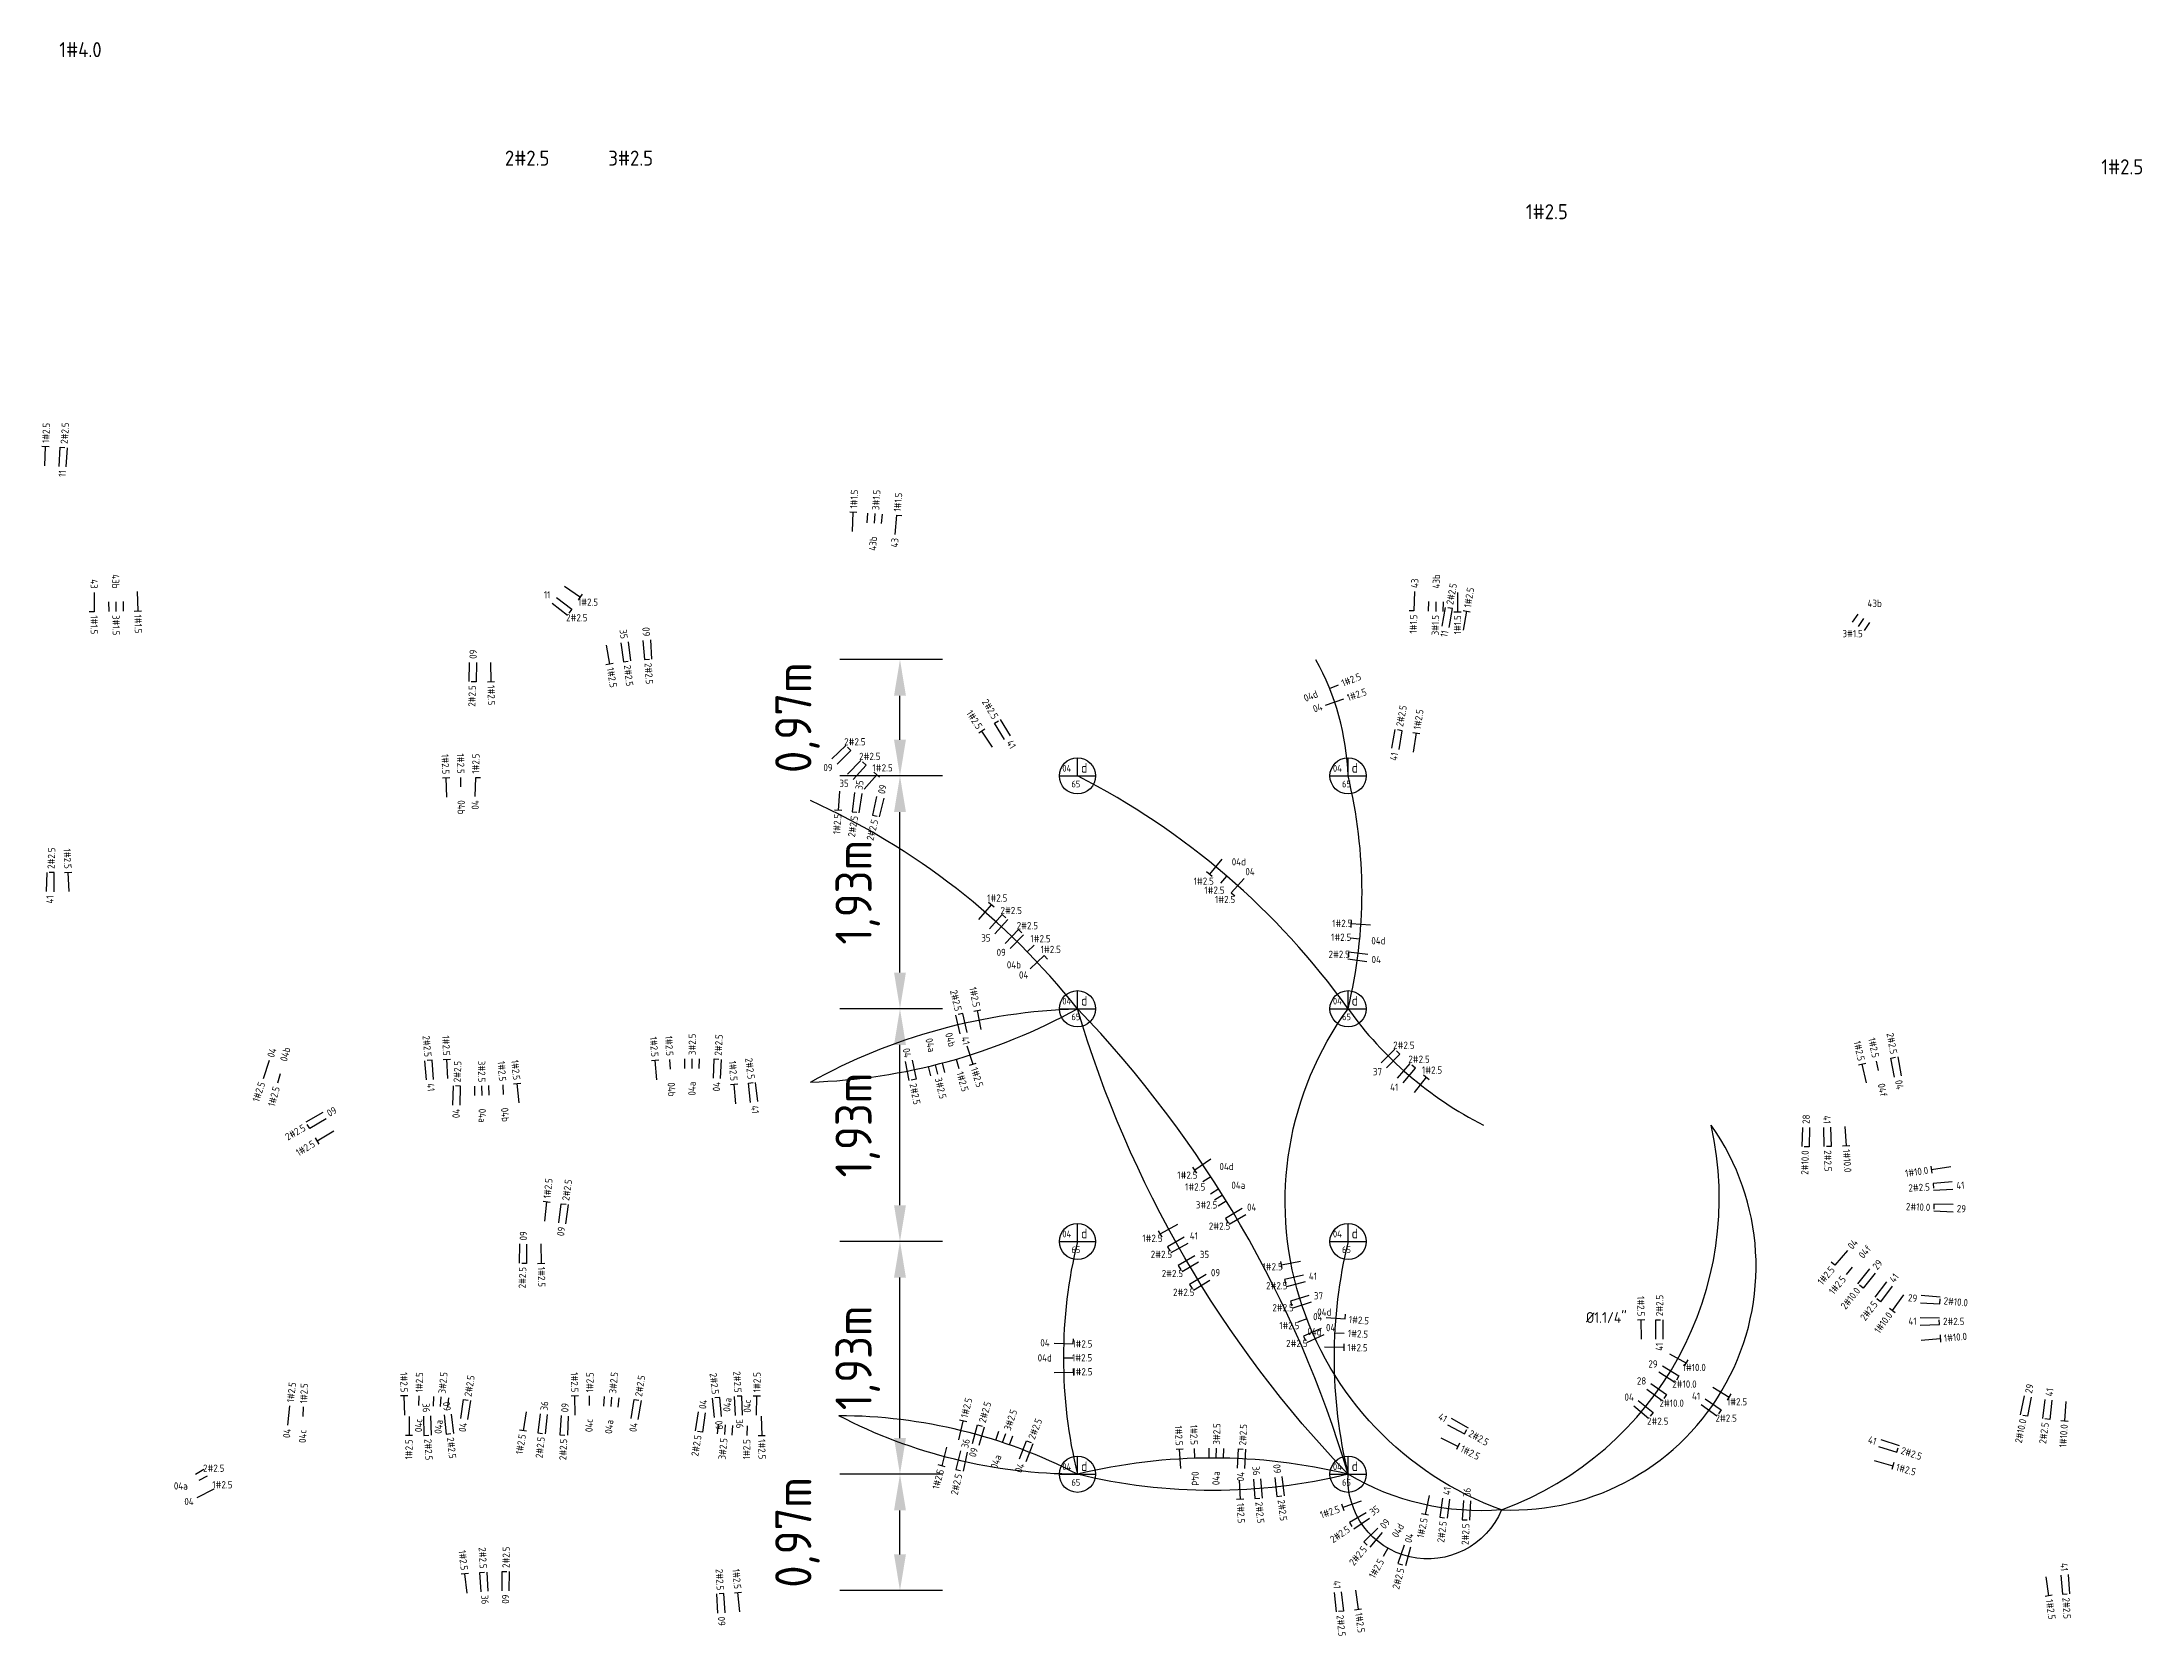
# Model space of a CAD drawing. Header units: metres. Extents: x -45255 to -45148, y 56380 to 56447.
# Drawn here: x -45230.45 to -45213.03, y 56417.55 to 56430.77 of the extents above; entities that cross this region are included whole.
import ezdxf
from ezdxf.enums import TextEntityAlignment as Align

# ---------------------------------------------------------------- set-up
doc = ezdxf.new("R2010")
doc.units = ezdxf.units.M
for name, color, linetype in [('FIAÇÃO_COMERCIAL', 1, 'Continuous'), ('FIAÇÃO_FÁBRICA', 1, 'Continuous'), ('INFR - ELETRODUTO_EMBUTIDO', 4, 'Continuous'), ('LUMINOTÉCNICO', 5, 'Continuous'), ('SUBESTAÇÃO', 7, 'Continuous')]:
    doc.layers.add(name, color=color, linetype=linetype)
doc.styles.get("Standard").update_dxf_attribs({"font": 'ISOCP'})
doc.dimstyles.new('ISO-25', dxfattribs={"dimtxt": 1, "dimasz": 1, "dimexe": 1.25, "dimexo": 0.625, "dimgap": 0.5, "dimtad": 1, "dimlunit": 6, "dimtxsty": 'Standard', "dimcen": 2.5, "dimazin": 3, "dimtfac": 1, "dimtmove": 0, "dimatfit": 0})

msp = doc.modelspace()

# ---------------------------------------------------------------- linework, layer by layer
at = {"layer": 'FIAÇÃO_COMERCIAL'}
for p, q in [((-45230.388, 56427.417), (-45230.448, 56427.419)), ((-45230.424, 56427.258), (-45230.418, 56427.418)), ((-45230.305, 56427.253), (-45230.296, 56427.413)), ((-45230.296, 56427.413), (-45230.257, 56427.41)), ((-45230.246, 56427.249), (-45230.236, 56427.409)), ((-45223.687, 56426.872), (-45223.747, 56426.875)), ((-45223.725, 56426.714), (-45223.717, 56426.874)), ((-45223.601, 56426.787), (-45223.596, 56426.867)), ((-45223.541, 56426.783), (-45223.536, 56426.863)), ((-45223.482, 56426.779), (-45223.476, 56426.858)), ((-45223.369, 56426.69), (-45223.355, 56426.849)), ((-45223.355, 56426.849), (-45223.315, 56426.846)), ((-45230.015, 56426.209), (-45230.015, 56426.049)), ((-45229.658, 56426.215), (-45229.653, 56426.055)), ((-45226.18, 56426.166), (-45226.052, 56426.07)), ((-45226.112, 56426.261), (-45225.98, 56426.17)), ((-45225.997, 56426.146), (-45225.963, 56426.195)), ((-45219.062, 56426.215), (-45219.067, 56426.055)), ((-45218.705, 56426.209), (-45218.705, 56426.049)), ((-45230.015, 56426.049), (-45230.055, 56426.049)), ((-45229.895, 56426.13), (-45229.894, 56426.05)), ((-45229.835, 56426.131), (-45229.834, 56426.051)), ((-45229.775, 56426.132), (-45229.773, 56426.052)), ((-45229.683, 56426.054), (-45229.623, 56426.056)), ((-45226.215, 56426.119), (-45226.089, 56426.021)), ((-45226.052, 56426.07), (-45226.076, 56426.038)), ((-45219.067, 56426.055), (-45219.107, 56426.057)), ((-45218.945, 56426.132), (-45218.947, 56426.052)), ((-45218.885, 56426.131), (-45218.886, 56426.051)), ((-45218.833, 56425.928), (-45218.805, 56426.085)), ((-45218.825, 56426.13), (-45218.826, 56426.05)), ((-45218.746, 56426.075), (-45218.785, 56426.082)), ((-45218.774, 56425.917), (-45218.746, 56426.075)), ((-45218.735, 56426.049), (-45218.675, 56426.049)), ((-45218.658, 56426.059), (-45218.599, 56426.049)), ((-45218.655, 56425.897), (-45218.628, 56426.054)), ((-45215.385, 56426.027), (-45215.432, 56425.962)), ((-45215.336, 56425.992), (-45215.381, 56425.926)), ((-45225.646, 56425.791), (-45225.624, 56425.633)), ((-45225.585, 56425.799), (-45225.566, 56425.64)), ((-45225.463, 56425.811), (-45225.449, 56425.652)), ((-45225.401, 56425.816), (-45225.391, 56425.656)), ((-45215.286, 56425.959), (-45215.33, 56425.892)), ((-45226.903, 56425.628), (-45226.907, 56425.469)), ((-45226.844, 56425.628), (-45226.846, 56425.468)), ((-45226.727, 56425.628), (-45226.723, 56425.469)), ((-45225.71, 56425.62), (-45225.769, 56425.609)), ((-45225.767, 56425.772), (-45225.74, 56425.615)), ((-45225.624, 56425.633), (-45225.584, 56425.638)), ((-45225.449, 56425.652), (-45225.409, 56425.655)), ((-45226.846, 56425.468), (-45226.886, 56425.468)), ((-45226.753, 56425.468), (-45226.693, 56425.469)), ((-45219.8, 56425.274), (-45219.648, 56425.325)), ((-45219.766, 56425.412), (-45219.692, 56425.442)), ((-45222.547, 56425.124), (-45222.513, 56425.145)), ((-45222.463, 56424.988), (-45222.547, 56425.124)), ((-45222.413, 56425.018), (-45222.495, 56425.155)), ((-45223.894, 56424.829), (-45223.779, 56424.94)), ((-45223.738, 56424.898), (-45223.766, 56424.926)), ((-45222.625, 56425.075), (-45222.675, 56425.042)), ((-45222.563, 56424.924), (-45222.65, 56425.058)), ((-45219.25, 56424.916), (-45219.221, 56425.073)), ((-45219.163, 56425.062), (-45219.202, 56425.069)), ((-45219.19, 56424.905), (-45219.163, 56425.062)), ((-45219.076, 56425.048), (-45219.016, 56425.039)), ((-45219.07, 56424.885), (-45219.046, 56425.043)), ((-45223.851, 56424.785), (-45223.738, 56424.898)), ((-45223.764, 56424.7), (-45223.654, 56424.816)), ((-45223.719, 56424.658), (-45223.611, 56424.775)), ((-45223.611, 56424.775), (-45223.64, 56424.803)), ((-45227.065, 56424.672), (-45227.125, 56424.669)), ((-45227.088, 56424.511), (-45227.095, 56424.671)), ((-45226.972, 56424.595), (-45226.973, 56424.675)), ((-45226.853, 56424.515), (-45226.85, 56424.675)), ((-45226.85, 56424.675), (-45226.81, 56424.674)), ((-45223.628, 56424.576), (-45223.523, 56424.697)), ((-45223.546, 56424.717), (-45223.5, 56424.677)), ((-45223.813, 56424.399), (-45223.873, 56424.403)), ((-45223.833, 56424.56), (-45223.843, 56424.401)), ((-45223.708, 56424.548), (-45223.728, 56424.39)), ((-45223.647, 56424.54), (-45223.671, 56424.382)), ((-45223.524, 56424.517), (-45223.558, 56424.361)), ((-45223.464, 56424.503), (-45223.502, 56424.348)), ((-45223.728, 56424.39), (-45223.689, 56424.385)), ((-45223.558, 56424.361), (-45223.519, 56424.352)), ((-45230.41, 56423.727), (-45230.404, 56423.886)), ((-45230.347, 56423.885), (-45230.387, 56423.885)), ((-45230.348, 56423.725), (-45230.347, 56423.885)), ((-45230.261, 56423.886), (-45230.201, 56423.889)), ((-45230.223, 56423.728), (-45230.231, 56423.887)), ((-45220.739, 56423.853), (-45220.786, 56423.891)), ((-45220.66, 56423.995), (-45220.762, 56423.872)), ((-45220.62, 56423.856), (-45220.672, 56423.796)), ((-45220.476, 56423.837), (-45220.583, 56423.717)), ((-45220.583, 56423.717), (-45220.553, 56423.691)), ((-45222.677, 56423.496), (-45222.572, 56423.617)), ((-45222.549, 56423.598), (-45222.595, 56423.637)), ((-45222.588, 56423.418), (-45222.481, 56423.537)), ((-45222.481, 56423.537), (-45222.451, 56423.51)), ((-45222.544, 56423.378), (-45222.436, 56423.496)), ((-45222.458, 56423.297), (-45222.347, 56423.413)), ((-45222.416, 56423.256), (-45222.304, 56423.37)), ((-45222.347, 56423.413), (-45222.318, 56423.385)), ((-45219.588, 56423.429), (-45219.584, 56423.489)), ((-45219.426, 56423.449), (-45219.586, 56423.459)), ((-45222.275, 56423.228), (-45222.218, 56423.284)), ((-45222.25, 56423.087), (-45222.133, 56423.197)), ((-45222.133, 56423.197), (-45222.106, 56423.168)), ((-45219.608, 56423.225), (-45219.613, 56423.185)), ((-45219.449, 56423.205), (-45219.608, 56423.225)), ((-45219.516, 56423.334), (-45219.595, 56423.342)), ((-45219.457, 56423.145), (-45219.616, 56423.167)), ((-45222.83, 56422.547), (-45222.867, 56422.702)), ((-45222.808, 56422.716), (-45222.847, 56422.707)), ((-45222.772, 56422.56), (-45222.808, 56422.716)), ((-45222.718, 56422.736), (-45222.659, 56422.748)), ((-45222.657, 56422.585), (-45222.688, 56422.742)), ((-45228.563, 56422.326), (-45228.614, 56422.174)), ((-45227.258, 56422.165), (-45227.272, 56422.324)), ((-45227.211, 56422.33), (-45227.251, 56422.326)), ((-45227.199, 56422.17), (-45227.211, 56422.33)), ((-45227.119, 56422.336), (-45227.059, 56422.338)), ((-45227.082, 56422.177), (-45227.089, 56422.337)), ((-45225.331, 56422.329), (-45225.391, 56422.324)), ((-45225.347, 56422.167), (-45225.361, 56422.327)), ((-45225.234, 56422.255), (-45225.239, 56422.335)), ((-45225.115, 56422.26), (-45225.116, 56422.34)), ((-45225.055, 56422.261), (-45225.055, 56422.341)), ((-45224.995, 56422.261), (-45224.994, 56422.341)), ((-45224.877, 56422.179), (-45224.872, 56422.339)), ((-45224.872, 56422.339), (-45224.832, 56422.337)), ((-45224.819, 56422.176), (-45224.811, 56422.336)), ((-45223.288, 56422.317), (-45223.257, 56422.16)), ((-45223.23, 56422.329), (-45223.197, 56422.172)), ((-45222.864, 56422.337), (-45222.842, 56422.261)), ((-45222.774, 56422.449), (-45222.725, 56422.296)), ((-45219.337, 56422.308), (-45219.224, 56422.421)), ((-45219.293, 56422.265), (-45219.182, 56422.38)), ((-45219.182, 56422.38), (-45219.211, 56422.408)), ((-45215.212, 56422.244), (-45215.229, 56422.322)), ((-45215.11, 56422.346), (-45215.07, 56422.353)), ((-45215.08, 56422.189), (-45215.11, 56422.346)), ((-45215.021, 56422.199), (-45215.05, 56422.357)), ((-45228.473, 56422.216), (-45228.494, 56422.138)), ((-45226.536, 56422.132), (-45226.476, 56422.138)), ((-45226.49, 56421.976), (-45226.506, 56422.135)), ((-45224.588, 56422.138), (-45224.548, 56422.143)), ((-45224.57, 56421.979), (-45224.588, 56422.138)), ((-45224.51, 56421.986), (-45224.529, 56422.145)), ((-45223.197, 56422.172), (-45223.236, 56422.164)), ((-45223.096, 56422.276), (-45223.078, 56422.199)), ((-45223.038, 56422.291), (-45223.019, 56422.213)), ((-45222.98, 56422.306), (-45222.96, 56422.228)), ((-45222.754, 56422.287), (-45222.697, 56422.305)), ((-45219.203, 56422.181), (-45219.097, 56422.301)), ((-45219.156, 56422.141), (-45219.052, 56422.262)), ((-45219.052, 56422.262), (-45219.083, 56422.288)), ((-45219.061, 56422.062), (-45218.962, 56422.188)), ((-45218.986, 56422.207), (-45218.939, 56422.169)), ((-45215.318, 56422.302), (-45215.377, 56422.289)), ((-45215.312, 56422.14), (-45215.347, 56422.296)), ((-45227.04, 56421.957), (-45227.035, 56422.117)), ((-45226.976, 56422.115), (-45227.016, 56422.116)), ((-45226.979, 56421.955), (-45226.976, 56422.115)), ((-45226.857, 56422.035), (-45226.858, 56422.115)), ((-45226.797, 56422.036), (-45226.8, 56422.116)), ((-45226.737, 56422.038), (-45226.741, 56422.118)), ((-45226.618, 56422.045), (-45226.623, 56422.125)), ((-45224.675, 56422.13), (-45224.735, 56422.125)), ((-45224.692, 56421.968), (-45224.705, 56422.127)), ((-45228.118, 56421.894), (-45228.258, 56421.815)), ((-45228.227, 56421.763), (-45228.247, 56421.797)), ((-45228.089, 56421.843), (-45228.227, 56421.763)), ((-45228.181, 56421.684), (-45228.15, 56421.633)), ((-45228.028, 56421.741), (-45228.165, 56421.658)), ((-45215.844, 56421.772), (-45215.849, 56421.612)), ((-45215.788, 56421.611), (-45215.828, 56421.611)), ((-45215.786, 56421.771), (-45215.788, 56421.611)), ((-45215.668, 56421.771), (-45215.665, 56421.612)), ((-45215.604, 56421.613), (-45215.644, 56421.612)), ((-45215.61, 56421.773), (-45215.604, 56421.613)), ((-45215.511, 56421.618), (-45215.451, 56421.622)), ((-45215.493, 56421.78), (-45215.481, 56421.62)), ((-45220.867, 56421.393), (-45220.9, 56421.443)), ((-45220.751, 56421.507), (-45220.884, 56421.418)), ((-45214.767, 56421.391), (-45214.776, 56421.451)), ((-45214.613, 56421.444), (-45214.772, 56421.421)), ((-45220.751, 56421.362), (-45220.818, 56421.319)), ((-45220.686, 56421.261), (-45220.754, 56421.219)), ((-45214.6, 56421.32), (-45214.759, 56421.307)), ((-45214.759, 56421.307), (-45214.756, 56421.267)), ((-45226.232, 56421.15), (-45226.291, 56421.156)), ((-45226.277, 56420.994), (-45226.261, 56421.153)), ((-45226.16, 56420.981), (-45226.14, 56421.139)), ((-45226.14, 56421.139), (-45226.1, 56421.134)), ((-45226.102, 56420.973), (-45226.079, 56421.131)), ((-45220.655, 56421.211), (-45220.722, 56421.168)), ((-45220.623, 56421.16), (-45220.691, 56421.118)), ((-45220.492, 56421.098), (-45220.629, 56421.016)), ((-45214.595, 56421.258), (-45214.755, 56421.249)), ((-45214.593, 56421.133), (-45214.753, 56421.134)), ((-45214.753, 56421.134), (-45214.753, 56421.094)), ((-45221.155, 56420.862), (-45221.184, 56420.915)), ((-45221.029, 56420.965), (-45221.17, 56420.888)), ((-45220.629, 56421.016), (-45220.609, 56420.982)), ((-45220.461, 56421.046), (-45220.599, 56420.965)), ((-45214.594, 56421.07), (-45214.754, 56421.076)), ((-45226.486, 56420.805), (-45226.489, 56420.645)), ((-45226.427, 56420.804), (-45226.428, 56420.644)), ((-45226.309, 56420.805), (-45226.306, 56420.645)), ((-45220.972, 56420.861), (-45221.111, 56420.782)), ((-45221.111, 56420.782), (-45221.092, 56420.747)), ((-45220.943, 56420.809), (-45221.082, 56420.73)), ((-45215.47, 56420.751), (-45215.574, 56420.629)), ((-45226.428, 56420.644), (-45226.468, 56420.644)), ((-45226.336, 56420.644), (-45226.276, 56420.646)), ((-45220.883, 56420.706), (-45221.021, 56420.625)), ((-45221.021, 56420.625), (-45221.001, 56420.59)), ((-45220.853, 56420.654), (-45220.99, 56420.573)), ((-45220.159, 56420.601), (-45220.171, 56420.659)), ((-45220.008, 56420.66), (-45220.165, 56420.63)), ((-45215.574, 56420.629), (-45215.604, 56420.655)), ((-45215.43, 56420.613), (-45215.481, 56420.551)), ((-45215.287, 56420.6), (-45215.387, 56420.475)), ((-45220.791, 56420.552), (-45220.928, 56420.469)), ((-45220.928, 56420.469), (-45220.907, 56420.435)), ((-45220.76, 56420.502), (-45220.896, 56420.418)), ((-45219.983, 56420.546), (-45220.139, 56420.509)), ((-45220.139, 56420.509), (-45220.13, 56420.47)), ((-45219.969, 56420.49), (-45220.124, 56420.449)), ((-45215.339, 56420.437), (-45215.371, 56420.462)), ((-45215.24, 56420.563), (-45215.339, 56420.437)), ((-45215.146, 56420.49), (-45215.244, 56420.363)), ((-45215.099, 56420.454), (-45215.195, 56420.326)), ((-45219.937, 56420.378), (-45220.09, 56420.33)), ((-45220.09, 56420.33), (-45220.078, 56420.292)), ((-45219.92, 56420.322), (-45220.071, 56420.272)), ((-45219.636, 56420.183), (-45219.633, 56420.222)), ((-45215.195, 56420.326), (-45215.227, 56420.35)), ((-45215.122, 56420.272), (-45215.074, 56420.236)), ((-45215.004, 56420.383), (-45215.098, 56420.254)), ((-45214.864, 56420.318), (-45214.704, 56420.309)), ((-45214.859, 56420.38), (-45214.7, 56420.366)), ((-45214.704, 56420.309), (-45214.702, 56420.349)), ((-45219.955, 56420.184), (-45220.03, 56420.155)), ((-45219.836, 56420.105), (-45219.983, 56420.041)), ((-45219.813, 56420.052), (-45219.958, 56419.985)), ((-45219.795, 56420.195), (-45219.636, 56420.183)), ((-45219.723, 56420.069), (-45219.644, 56420.065)), ((-45217.151, 56420.175), (-45217.211, 56420.174)), ((-45217.178, 56420.015), (-45217.181, 56420.175)), ((-45217.059, 56420.016), (-45217.06, 56420.176)), ((-45217.06, 56420.176), (-45217.02, 56420.176)), ((-45217, 56420.016), (-45216.999, 56420.176)), ((-45214.867, 56420.194), (-45214.707, 56420.193)), ((-45214.866, 56420.131), (-45214.707, 56420.136)), ((-45214.707, 56420.136), (-45214.708, 56420.176)), ((-45214.702, 56420.051), (-45214.697, 56419.991)), ((-45222.052, 56419.983), (-45221.892, 56419.978)), ((-45221.892, 56419.978), (-45221.891, 56420.018)), ((-45219.983, 56420.041), (-45219.967, 56420.004)), ((-45219.808, 56419.951), (-45219.648, 56419.948)), ((-45219.647, 56419.978), (-45219.649, 56419.918)), ((-45216.946, 56419.895), (-45216.806, 56419.817)), ((-45214.859, 56420.007), (-45214.7, 56420.021)), ((-45222.052, 56419.738), (-45221.892, 56419.743)), ((-45221.974, 56419.861), (-45221.894, 56419.861)), ((-45221.893, 56419.773), (-45221.891, 56419.713)), ((-45217.036, 56419.745), (-45216.901, 56419.658)), ((-45217.005, 56419.794), (-45216.868, 56419.711)), ((-45216.868, 56419.711), (-45216.889, 56419.676)), ((-45216.821, 56419.791), (-45216.792, 56419.844)), ((-45227.413, 56419.545), (-45227.473, 56419.544)), ((-45227.439, 56419.384), (-45227.443, 56419.544)), ((-45227.321, 56419.464), (-45227.319, 56419.544)), ((-45227.201, 56419.46), (-45227.196, 56419.54)), ((-45227.141, 56419.456), (-45227.135, 56419.536)), ((-45227.081, 56419.451), (-45227.073, 56419.53)), ((-45225.998, 56419.545), (-45226.058, 56419.543)), ((-45226.024, 56419.384), (-45226.028, 56419.544)), ((-45225.906, 56419.464), (-45225.905, 56419.544)), ((-45225.786, 56419.46), (-45225.781, 56419.54)), ((-45225.726, 56419.456), (-45225.72, 56419.535)), ((-45225.667, 56419.45), (-45225.659, 56419.53)), ((-45224.868, 56419.367), (-45224.886, 56419.526)), ((-45224.825, 56419.532), (-45224.865, 56419.528)), ((-45224.81, 56419.373), (-45224.825, 56419.532)), ((-45224.694, 56419.381), (-45224.702, 56419.541)), ((-45224.641, 56419.543), (-45224.681, 56419.542)), ((-45224.636, 56419.384), (-45224.641, 56419.543)), ((-45224.547, 56419.545), (-45224.487, 56419.545)), ((-45224.519, 56419.385), (-45224.517, 56419.545)), ((-45217.135, 56419.601), (-45217.006, 56419.506)), ((-45217.101, 56419.648), (-45216.97, 56419.556)), ((-45216.97, 56419.556), (-45216.993, 56419.523)), ((-45216.649, 56419.521), (-45216.518, 56419.43)), ((-45216.587, 56419.618), (-45216.45, 56419.535)), ((-45216.465, 56419.509), (-45216.434, 56419.561)), ((-45214.004, 56419.545), (-45214.036, 56419.388)), ((-45213.947, 56419.534), (-45213.976, 56419.376)), ((-45228.409, 56419.303), (-45228.391, 56419.462)), ((-45228.28, 56419.374), (-45228.278, 56419.453)), ((-45227.401, 56419.375), (-45227.403, 56419.215)), ((-45227.284, 56419.376), (-45227.279, 56419.217)), ((-45227.226, 56419.379), (-45227.218, 56419.219)), ((-45227.11, 56419.387), (-45227.095, 56419.228)), ((-45227.052, 56419.393), (-45227.034, 56419.234)), ((-45226.973, 56419.357), (-45226.951, 56419.516)), ((-45226.951, 56419.516), (-45226.911, 56419.51)), ((-45226.915, 56419.348), (-45226.89, 56419.506)), ((-45226.431, 56419.414), (-45226.457, 56419.256)), ((-45226.315, 56419.397), (-45226.335, 56419.238)), ((-45226.257, 56419.39), (-45226.274, 56419.231)), ((-45226.141, 56419.381), (-45226.151, 56419.221)), ((-45226.082, 56419.378), (-45226.089, 56419.218)), ((-45225.559, 56419.357), (-45225.536, 56419.515)), ((-45225.536, 56419.515), (-45225.497, 56419.51)), ((-45225.501, 56419.348), (-45225.475, 56419.506)), ((-45225.005, 56419.412), (-45225.03, 56419.254)), ((-45224.947, 56419.403), (-45224.969, 56419.244)), ((-45224.481, 56419.376), (-45224.477, 56419.216)), ((-45218.757, 56419.36), (-45218.617, 56419.281)), ((-45217.243, 56419.463), (-45217.121, 56419.36)), ((-45217.206, 56419.508), (-45217.081, 56419.408)), ((-45217.081, 56419.408), (-45217.107, 56419.377)), ((-45216.683, 56419.474), (-45216.554, 56419.379)), ((-45216.518, 56419.43), (-45216.54, 56419.397)), ((-45213.976, 56419.376), (-45214.015, 56419.383)), ((-45213.832, 56419.516), (-45213.853, 56419.357)), ((-45213.792, 56419.35), (-45213.832, 56419.354)), ((-45213.774, 56419.509), (-45213.792, 56419.35)), ((-45213.658, 56419.498), (-45213.669, 56419.338)), ((-45227.373, 56419.215), (-45227.433, 56419.215)), ((-45227.279, 56419.217), (-45227.239, 56419.218)), ((-45227.095, 56419.228), (-45227.055, 56419.232)), ((-45226.427, 56419.251), (-45226.486, 56419.261)), ((-45226.335, 56419.238), (-45226.295, 56419.233)), ((-45226.151, 56419.221), (-45226.111, 56419.219)), ((-45224.969, 56419.244), (-45225.009, 56419.25)), ((-45224.839, 56419.309), (-45224.847, 56419.23)), ((-45224.779, 56419.304), (-45224.785, 56419.224)), ((-45224.719, 56419.3), (-45224.724, 56419.22)), ((-45224.599, 56419.296), (-45224.601, 56419.216)), ((-45224.507, 56419.215), (-45224.447, 56419.216)), ((-45222.843, 56419.18), (-45222.806, 56419.336)), ((-45222.776, 56419.329), (-45222.835, 56419.343)), ((-45222.729, 56419.151), (-45222.687, 56419.305)), ((-45222.687, 56419.305), (-45222.649, 56419.295)), ((-45222.673, 56419.135), (-45222.628, 56419.289)), ((-45222.536, 56419.177), (-45222.511, 56419.253)), ((-45222.479, 56419.158), (-45222.453, 56419.234)), ((-45222.422, 56419.139), (-45222.395, 56419.214)), ((-45222.338, 56419.023), (-45222.281, 56419.172)), ((-45222.281, 56419.172), (-45222.243, 56419.158)), ((-45218.843, 56419.198), (-45218.7, 56419.126)), ((-45218.787, 56419.306), (-45218.646, 56419.23)), ((-45218.646, 56419.23), (-45218.627, 56419.265)), ((-45215.194, 56419.183), (-45215.042, 56419.133)), ((-45213.699, 56419.341), (-45213.639, 56419.336)), ((-45222.943, 56419.119), (-45222.984, 56418.964)), ((-45222.829, 56419.09), (-45222.866, 56418.934)), ((-45222.772, 56419.077), (-45222.806, 56418.92)), ((-45222.283, 56419.001), (-45222.224, 56419.15)), ((-45220.98, 56419.104), (-45221.04, 56419.101)), ((-45221.001, 56418.942), (-45221.01, 56419.102)), ((-45220.885, 56419.028), (-45220.888, 56419.108)), ((-45220.765, 56419.03), (-45220.766, 56419.11)), ((-45220.706, 56419.03), (-45220.705, 56419.11)), ((-45220.646, 56419.029), (-45220.644, 56419.109)), ((-45220.529, 56418.945), (-45220.522, 56419.105)), ((-45220.522, 56419.105), (-45220.482, 56419.104)), ((-45220.47, 56418.942), (-45220.461, 56419.102)), ((-45218.687, 56419.152), (-45218.714, 56419.099)), ((-45215.248, 56419.008), (-45215.094, 56418.964)), ((-45215.213, 56419.125), (-45215.06, 56419.077)), ((-45215.06, 56419.077), (-45215.048, 56419.115)), ((-45229.174, 56418.897), (-45229.104, 56418.936)), ((-45229.145, 56418.845), (-45229.075, 56418.883)), ((-45222.955, 56418.956), (-45223.013, 56418.972)), ((-45222.866, 56418.934), (-45222.827, 56418.925)), ((-45220.515, 56418.846), (-45220.507, 56418.686)), ((-45220.397, 56418.853), (-45220.385, 56418.693)), ((-45220.338, 56418.858), (-45220.324, 56418.698)), ((-45220.221, 56418.869), (-45220.203, 56418.71)), ((-45220.162, 56418.876), (-45220.142, 56418.717)), ((-45215.086, 56418.993), (-45215.102, 56418.935)), ((-45229.161, 56418.702), (-45229.018, 56418.774)), ((-45220.477, 56418.687), (-45220.537, 56418.685)), ((-45220.385, 56418.693), (-45220.345, 56418.696)), ((-45220.203, 56418.71), (-45220.163, 56418.715)), ((-45219.504, 56418.671), (-45219.655, 56418.619)), ((-45218.941, 56418.718), (-45218.974, 56418.561)), ((-45218.828, 56418.697), (-45218.852, 56418.539)), ((-45218.77, 56418.689), (-45218.79, 56418.53)), ((-45218.655, 56418.678), (-45218.666, 56418.518)), ((-45218.598, 56418.675), (-45218.604, 56418.515)), ((-45219.646, 56418.591), (-45219.665, 56418.648)), ((-45219.462, 56418.574), (-45219.601, 56418.496)), ((-45219.601, 56418.496), (-45219.582, 56418.461)), ((-45219.434, 56418.529), (-45219.566, 56418.439)), ((-45218.945, 56418.555), (-45219.003, 56418.567)), ((-45218.852, 56418.539), (-45218.812, 56418.533)), ((-45218.666, 56418.518), (-45218.626, 56418.516)), ((-45219.367, 56418.448), (-45219.481, 56418.335)), ((-45219.481, 56418.335), (-45219.453, 56418.307)), ((-45219.329, 56418.412), (-45219.432, 56418.289)), ((-45219.147, 56418.307), (-45219.2, 56418.156)), ((-45219.282, 56418.282), (-45219.322, 56418.212)), ((-45219.2, 56418.156), (-45219.162, 56418.143)), ((-45219.096, 56418.291), (-45219.136, 56418.136)), ((-45226.909, 56418.072), (-45226.969, 56418.065)), ((-45226.921, 56417.91), (-45226.939, 56418.069)), ((-45226.816, 56418.08), (-45226.776, 56418.083)), ((-45226.805, 56417.921), (-45226.816, 56418.08)), ((-45226.746, 56417.925), (-45226.755, 56418.084)), ((-45226.63, 56417.928), (-45226.631, 56418.088)), ((-45226.631, 56418.088), (-45226.591, 56418.088)), ((-45226.572, 56417.928), (-45226.569, 56418.088)), ((-45213.824, 56418.045), (-45213.801, 56417.887)), ((-45213.7, 56418.059), (-45213.686, 56417.9)), ((-45213.638, 56418.064), (-45213.629, 56417.904)), ((-45224.842, 56417.742), (-45224.85, 56417.902)), ((-45224.791, 56417.905), (-45224.831, 56417.903)), ((-45224.781, 56417.745), (-45224.791, 56417.905)), ((-45224.704, 56417.911), (-45224.644, 56417.917)), ((-45224.659, 56417.755), (-45224.674, 56417.914)), ((-45219.728, 56417.913), (-45219.712, 56417.754)), ((-45219.669, 56417.919), (-45219.651, 56417.76)), ((-45219.559, 56417.771), (-45219.5, 56417.78)), ((-45219.552, 56417.934), (-45219.53, 56417.776)), ((-45213.771, 56417.891), (-45213.83, 56417.882)), ((-45213.686, 56417.9), (-45213.647, 56417.903)), ((-45219.651, 56417.76), (-45219.691, 56417.756))]:
    msp.add_line(p, q, dxfattribs=at)
at = {"layer": 'INFR - ELETRODUTO_EMBUTIDO'}
for points in [[(-45219.613, 56424.687, 0.12), (-45219.88, 56425.65)], [(-45219.613, 56422.756, 0.12), (-45221.858, 56424.687)], [(-45219.613, 56422.756, 0.12), (-45219.613, 56424.687)], [(-45221.858, 56422.756, 0.12), (-45224.073, 56424.482)], [(-45224.073, 56422.148, 0.12), (-45221.858, 56422.756)], [(-45224.073, 56422.148, -0.12), (-45221.858, 56422.756)], [(-45219.613, 56418.895, 0.12), (-45221.858, 56422.756)], [(-45219.613, 56418.895, -0.12), (-45221.858, 56422.756)], [(-45218.34, 56418.6, -0.5), (-45219.613, 56422.756)], [(-45219.613, 56422.756, 0.12), (-45218.49, 56421.79)], [(-45218.34, 56418.6, 0.376159), (-45216.6, 56421.79)], [(-45218.34, 56418.6, 0.623841), (-45216.6, 56421.79)], [(-45221.858, 56420.826, 0.12), (-45221.858, 56418.895)], [(-45219.613, 56420.826, 0.12), (-45219.613, 56418.895)], [(-45221.858, 56418.895, 0.12), (-45223.837, 56419.38)], [(-45221.858, 56418.895, -0.12), (-45223.837, 56419.38)], [(-45219.613, 56418.895, 0.12), (-45221.858, 56418.895)], [(-45219.613, 56418.895, -0.12), (-45221.858, 56418.895)], [(-45218.34, 56418.6, -0.844352), (-45219.613, 56418.895)], [(-45218.34, 56418.6, -0.155648), (-45219.613, 56418.895)]]:
    msp.add_lwpolyline(points, format="xyb", dxfattribs=at)
at = {"layer": 'LUMINOTÉCNICO'}
for p, q in [((-45221.858, 56424.687), (-45221.858, 56424.837)), ((-45219.613, 56424.687), (-45219.613, 56424.837)), ((-45222.008, 56424.687), (-45221.708, 56424.687)), ((-45219.763, 56424.687), (-45219.463, 56424.687)), ((-45221.858, 56422.756), (-45221.858, 56422.906)), ((-45219.613, 56422.756), (-45219.613, 56422.906)), ((-45222.008, 56422.756), (-45221.708, 56422.756)), ((-45219.763, 56422.756), (-45219.463, 56422.756)), ((-45221.858, 56420.825), (-45221.858, 56420.975)), ((-45219.613, 56420.825), (-45219.613, 56420.975)), ((-45222.008, 56420.825), (-45221.708, 56420.825)), ((-45219.763, 56420.825), (-45219.463, 56420.825)), ((-45221.858, 56418.895), (-45221.858, 56419.045)), ((-45219.613, 56418.895), (-45219.613, 56419.045)), ((-45222.008, 56418.895), (-45221.708, 56418.895)), ((-45219.763, 56418.895), (-45219.463, 56418.895))]:
    msp.add_line(p, q, dxfattribs=at)
for centre in [(-45221.858, 56424.687), (-45219.613, 56424.687), (-45221.858, 56422.756), (-45219.613, 56422.756), (-45221.858, 56420.825), (-45219.613, 56420.825), (-45221.858, 56418.895), (-45219.613, 56418.895)]:
    msp.add_circle(centre, 0.15, dxfattribs=at)

# ---------------------------------------------------------------- texts
at = {"layer": 'FIAÇÃO_COMERCIAL'}
for s, rotation, p in [('1#2.5', 87.7991, (-45230.417, 56427.448)), ('2#2.5', 86.3585, (-45230.264, 56427.441)), ('1#1.5', 86.9428, (-45223.715, 56426.904)), ('3#1.5', 85.7964, (-45223.533, 56426.892)), ('1#1.5', 85.2232, (-45223.353, 56426.879)), ('43', 88.1848, (-45219.061, 56426.245)), ('43b', 88.758, (-45218.882, 56426.241)), ('2#2.5', 79.617, (-45218.77, 56426.109)), ('1#2.5', 80.4313, (-45218.623, 56426.084)), ('1#1.5', -89.9045, (-45230.015, 56426.019)), ('3#1.5', -89.3312, (-45229.834, 56426.021)), ('1#1.5', -88.1848, (-45229.652, 56426.025)), ('09', 88.6474, (-45226.872, 56425.658)), ('2#2.5', -86.2277, (-45225.419, 56425.624)), ('1#2.5', -80.0868, (-45225.734, 56425.585)), ('2#2.5', -83.245, (-45225.592, 56425.607)), ('1#2.5', 21.9256, (-45219.664, 56425.453)), ('1#2.5', -88.6474, (-45226.722, 56425.439)), ('1#2.5', 18.6411, (-45219.62, 56425.334)), ('2#2.5', 79.4843, (-45219.186, 56425.097)), ('1#2.5', 81.2469, (-45219.041, 56425.073)), ('41', -59.0332, (-45222.423, 56424.977)), ('1#2.5', 89.2077, (-45226.85, 56424.705)), ('35', 81.1053, (-45223.672, 56424.574)), ('09', 76.2583, (-45223.486, 56424.539)), ('04b', -89.0636, (-45226.97, 56424.485)), ('2#2.5', 88.0438, (-45230.373, 56423.916)), ('3#2.5', 89.6399, (-45225.054, 56422.371)), ('2#2.5', 87.0468, (-45224.839, 56422.367)), ('41', -76.5394, (-45222.794, 56422.524)), ('04', 71.5206, (-45228.553, 56422.355)), ('04b', 74.942, (-45228.445, 56422.322)), ('2#2.5', 88.0552, (-45227.004, 56422.146)), ('41', -84.7419, (-45227.225, 56422.138)), ('04b', -86.9027, (-45225.228, 56422.145)), ('2#2.5', -78.7907, (-45223.222, 56422.136)), ('3#2.5', -76.6579, (-45223.013, 56422.184)), ('1#2.5', -73.8142, (-45222.834, 56422.232)), ('1#2.5', -72.3923, (-45222.716, 56422.267)), ('04f', -78.1667, (-45215.19, 56422.136)), ('04', -79.7015, (-45215.046, 56422.164)), ('09', 29.5445, (-45228.077, 56421.883)), ('04a', -89.3517, (-45226.796, 56421.927)), ('04b', -85.8943, (-45226.61, 56421.935)), ('41', -82.8691, (-45224.536, 56421.953)), ('28', 88.4524, (-45215.814, 56421.801)), ('2#2.5', -88.7323, (-45215.634, 56421.582)), ('1#10.0', -85.917, (-45215.479, 56421.59)), ('1#2.5', 84.438, (-45226.258, 56421.183)), ('2#2.5', 81.8033, (-45226.104, 56421.165)), ('41', 2.9937, (-45214.567, 56421.289)), ('29', -2.1384, (-45214.563, 56421.099)), ('09', 88.693, (-45226.455, 56420.834)), ('04', 49.6987, (-45215.451, 56420.774)), ('04f', 50.5281, (-45215.36, 56420.698)), ('1#2.5', -88.693, (-45226.305, 56420.615)), ('29', 51.3575, (-45215.245, 56420.604)), ('41', 52.6017, (-45215.104, 56420.496)), ('2#2.5', 89.6753, (-45217.029, 56420.206)), ('2#10.0', -4.9895, (-45214.672, 56420.334)), ('1#2.5', -2.8923, (-45219.614, 56420.064)), ('1#2.5', -4.5854, (-45219.606, 56420.18)), ('2#2.5', -0.1426, (-45214.677, 56420.163)), ('1#10.0', 4.9895, (-45214.67, 56420.023)), ('1#2.5', -1.1992, (-45219.618, 56419.947)), ('1#2.5', 88.9399, (-45227.319, 56419.574)), ('3#2.5', 84.3138, (-45227.13, 56419.565)), ('2#2.5', 80.8442, (-45226.915, 56419.54)), ('1#2.5', 88.9399, (-45225.904, 56419.574)), ('3#2.5', 84.3138, (-45225.715, 56419.565)), ('2#2.5', 80.8442, (-45225.5, 56419.54)), ('1#2.5', 89.5181, (-45224.517, 56419.575)), ('1#2.5', 83.66, (-45228.388, 56419.492)), ('1#2.5', 88.2219, (-45228.277, 56419.483)), ('04a', 84.3138, (-45224.768, 56419.414)), ('1#2.5', 76.3715, (-45222.798, 56419.365)), ('29', 78.4787, (-45213.969, 56419.568)), ('41', 82.2685, (-45213.798, 56419.542)), ('36', 84.121, (-45226.284, 56419.424)), ('09', 87.5906, (-45226.111, 56419.409)), ('04', 80.8442, (-45224.97, 56419.437)), ('36', -87.0123, (-45224.662, 56419.352)), ('04c', 88.9399, (-45224.597, 56419.406)), ('2#2.5', 73.9681, (-45222.649, 56419.325)), ('3#2.5', 70.7637, (-45222.442, 56419.262)), ('2#2.5', 68.3604, (-45222.241, 56419.189)), ('2#2.5', -87.0123, (-45227.246, 56419.188)), ('2#2.5', -83.5427, (-45227.06, 56419.201)), ('09', -83.5427, (-45224.835, 56419.34)), ('1#2.5', -88.7471, (-45224.477, 56419.186)), ('36', 77.4396, (-45222.794, 56419.113)), ('3#2.5', 88.9706, (-45220.704, 56419.14)), ('2#2.5', 86.7906, (-45220.489, 56419.134)), ('2#2.5', -29.2685, (-45218.606, 56419.24)), ('1#2.5', -26.7396, (-45218.674, 56419.112)), ('2#2.5', -18.2582, (-45215.023, 56419.095)), ('04d', -88.2439, (-45220.882, 56418.918)), ('1#2.5', -15.6787, (-45215.065, 56418.956)), ('1#2.5', -87.275, (-45220.506, 56418.656)), ('2#2.5', -85.095, (-45220.352, 56418.666)), ('2#2.5', -82.915, (-45220.168, 56418.684)), ('41', 82.972, (-45218.796, 56418.723)), ('36', 87.7976, (-45218.627, 56418.706)), ('35', 34.375, (-45219.425, 56418.572)), ('09', 50.0111, (-45219.331, 56418.455)), ('04d', 60.4352, (-45219.228, 56418.377)), ('04', 75.2026, (-45219.117, 56418.329)), ('2#2.5', 89.1642, (-45226.599, 56418.118)), ('36', -87.0748, (-45226.775, 56417.893)), ('1#2.5', -81.5891, (-45213.796, 56417.857)), ('2#2.5', -86.7212, (-45213.657, 56417.872)), ('09', -87.4522, (-45224.811, 56417.714)), ('2#2.5', -84.3854, (-45219.679, 56417.727)), ('1#2.5', -81.8589, (-45219.525, 56417.746))]:
    msp.add_text(s, height=0.06, rotation=rotation, dxfattribs=at).set_placement(p, align=Align.MIDDLE_LEFT)
for s, rotation, p in [('11', 86.3585, (-45230.278, 56427.221)), ('43b', 85.7964, (-45223.55, 56426.673)), ('43', 85.2232, (-45223.371, 56426.66)), ('43', -89.9045, (-45230.015, 56426.239)), ('43b', -89.3312, (-45229.836, 56426.241)), ('1#1.5', 88.1848, (-45219.068, 56426.025)), ('3#1.5', 88.758, (-45218.887, 56426.021)), ('1#1.5', 89.9045, (-45218.705, 56426.019)), ('35', -83.245, (-45225.618, 56425.825)), ('09', -86.2277, (-45225.433, 56425.844)), ('11', 79.617, (-45218.809, 56425.893)), ('2#2.5', 88.6474, (-45226.878, 56425.438)), ('2#2.5', -59.0332, (-45222.536, 56425.165)), ('04d', 21.9256, (-45219.868, 56425.371)), ('04', 18.6411, (-45219.828, 56425.264)), ('1#2.5', -56.9181, (-45222.667, 56425.083)), ('1#2.5', -87.3349, (-45227.097, 56424.701)), ('1#2.5', -89.0636, (-45226.973, 56424.705)), ('41', 79.4843, (-45219.226, 56424.881)), ('04', 89.2077, (-45226.853, 56424.485)), ('1#2.5', 86.2373, (-45223.845, 56424.371)), ('2#2.5', 81.1053, (-45223.706, 56424.356)), ('2#2.5', 76.2583, (-45223.538, 56424.325)), ('1#2.5', -87.264, (-45230.232, 56423.917)), ('41', 88.0438, (-45230.381, 56423.696)), ('2#2.5', -76.5394, (-45222.845, 56422.738)), ('1#2.5', -78.6722, (-45222.694, 56422.771)), ('2#2.5', -84.7419, (-45227.245, 56422.357)), ('1#2.5', -87.3349, (-45227.091, 56422.367)), ('1#2.5', -85.174, (-45225.363, 56422.357)), ('1#2.5', -86.9027, (-45225.24, 56422.365)), ('04a', -76.6579, (-45223.064, 56422.398)), ('04b', -73.8142, (-45222.895, 56422.443)), ('1#2.5', -77.1435, (-45215.354, 56422.325)), ('1#2.5', -78.1667, (-45215.235, 56422.351)), ('2#2.5', -79.7015, (-45215.085, 56422.381)), ('3#2.5', -89.3517, (-45226.799, 56422.146)), ('1#2.5', -85.8943, (-45226.626, 56422.155)), ('1#2.5', -84.1656, (-45226.509, 56422.165)), ('1#2.5', -85.4622, (-45224.707, 56422.157)), ('2#2.5', -82.8691, (-45224.563, 56422.172)), ('04', -78.7907, (-45223.264, 56422.352)), ('1#2.5', 71.5206, (-45228.623, 56422.146)), ('04a', 89.6399, (-45225.055, 56422.151)), ('04', 87.0468, (-45224.85, 56422.148)), ('1#2.5', 74.942, (-45228.502, 56422.109)), ('2#2.5', 29.5445, (-45228.269, 56421.775)), ('04', 88.0552, (-45227.011, 56421.926)), ('41', -88.7323, (-45215.639, 56421.802)), ('1#2.5', 31.3492, (-45228.191, 56421.643)), ('2#10.0', 88.4524, (-45215.82, 56421.581)), ('1#10.0', 8.1258, (-45214.801, 56421.417)), ('2#2.5', 2.9937, (-45214.787, 56421.278)), ('2#10.0', -2.1384, (-45214.783, 56421.108)), ('09', 81.8033, (-45226.136, 56420.947)), ('2#2.5', 88.693, (-45226.46, 56420.614)), ('1#2.5', 49.6987, (-45215.593, 56420.606)), ('1#2.5', 50.5281, (-45215.5, 56420.528)), ('2#10.0', 51.3575, (-45215.382, 56420.433)), ('04', -4.5854, (-45219.825, 56420.198)), ('1#2.5', -88.9251, (-45217.182, 56420.205)), ('2#2.5', 52.6017, (-45215.238, 56420.321)), ('1#10.0', 53.8458, (-45215.116, 56420.23)), ('29', -4.9895, (-45214.891, 56420.353)), ('04d', -2.8923, (-45219.833, 56420.075)), ('41', -0.1426, (-45214.897, 56420.164)), ('41', 89.6753, (-45217.03, 56419.986)), ('1#2.5', -88.7471, (-45227.443, 56419.574)), ('1#2.5', -88.7471, (-45226.028, 56419.574)), ('2#2.5', -83.5427, (-45224.86, 56419.559)), ('2#2.5', -87.0123, (-45224.674, 56419.572)), ('04c', 88.9399, (-45227.323, 56419.354)), ('36', -87.0123, (-45227.258, 56419.408)), ('09', -83.5427, (-45227.085, 56419.42)), ('04c', 88.9399, (-45225.908, 56419.354)), ('41', -29.2685, (-45218.798, 56419.348)), ('2#10.0', 78.4787, (-45214.013, 56419.353)), ('04', 83.66, (-45228.412, 56419.273)), ('04c', 88.2219, (-45228.284, 56419.264)), ('1#2.5', 89.5181, (-45227.403, 56419.185)), ('04a', 84.3138, (-45227.152, 56419.346)), ('04', 80.8442, (-45226.95, 56419.323)), ('1#2.5', 80.6514, (-45226.462, 56419.226)), ('2#2.5', 84.121, (-45226.306, 56419.205)), ('2#2.5', 87.5906, (-45226.12, 56419.189)), ('04a', 84.3138, (-45225.737, 56419.346)), ('04', 80.8442, (-45225.535, 56419.323)), ('2#2.5', 80.8442, (-45225.005, 56419.22)), ('3#2.5', 84.3138, (-45224.79, 56419.195)), ('1#2.5', 88.9399, (-45224.601, 56419.186)), ('1#2.5', -86.7906, (-45221.012, 56419.132)), ('1#2.5', -88.2439, (-45220.889, 56419.138)), ('41', -18.2582, (-45215.232, 56419.164)), ('2#2.5', 82.2685, (-45213.828, 56419.324)), ('1#10.0', 86.0584, (-45213.671, 56419.309)), ('09', 73.9681, (-45222.71, 56419.114)), ('04a', 70.7637, (-45222.515, 56419.054)), ('1#2.5', 75.0363, (-45222.992, 56418.935)), ('2#2.5', 77.4396, (-45222.842, 56418.898)), ('04', 68.3604, (-45222.322, 56418.984)), ('04a', 88.9706, (-45220.707, 56418.92)), ('04', 86.7906, (-45220.502, 56418.914)), ('36', -85.095, (-45220.371, 56418.885)), ('09', -82.915, (-45220.196, 56418.902)), ('1#2.5', 18.7389, (-45219.684, 56418.609)), ('1#2.5', 78.1464, (-45218.98, 56418.532)), ('2#2.5', 82.972, (-45218.823, 56418.505)), ('2#2.5', 87.7976, (-45218.635, 56418.486)), ('2#2.5', 34.375, (-45219.607, 56418.447)), ('2#2.5', 50.0111, (-45219.473, 56418.287)), ('1#2.5', -83.3139, (-45226.943, 56418.099)), ('2#2.5', -87.0748, (-45226.786, 56418.112)), ('1#2.5', 60.4352, (-45219.336, 56418.186)), ('41', -86.7212, (-45213.67, 56418.092)), ('2#2.5', -87.4522, (-45224.821, 56417.933)), ('1#2.5', -84.8315, (-45224.676, 56417.944)), ('41', -84.3854, (-45219.701, 56417.946)), ('2#2.5', 75.2026, (-45219.173, 56418.116)), ('09', 89.1642, (-45226.602, 56417.898))]:
    msp.add_text(s, height=0.06, rotation=rotation, dxfattribs=at).set_placement(p, align=Align.MIDDLE_RIGHT)
for s, p in [('11', (-45226.257, 56426.189)), ('1#2.5', (-45225.918, 56426.128)), ('43b', (-45215.244, 56426.118)), ('2#2.5', (-45226.011, 56425.999)), ('3#1.5', (-45215.427, 56425.867)), ('2#2.5', (-45223.704, 56424.97)), ('09', (-45223.927, 56424.756)), ('2#2.5', (-45223.58, 56424.849)), ('1#2.5', (-45223.474, 56424.754)), ('35', (-45223.794, 56424.625)), ('04d', (-45220.519, 56423.974)), ('04', (-45220.426, 56423.893)), ('1#2.5', (-45222.523, 56423.674)), ('1#2.5', (-45220.81, 56423.814)), ('1#2.5', (-45220.721, 56423.739)), ('2#2.5', (-45222.407, 56423.571)), ('1#2.5', (-45220.633, 56423.662)), ('35', (-45222.617, 56423.343)), ('2#2.5', (-45222.273, 56423.445)), ('1#2.5', (-45222.164, 56423.337)), ('1#2.5', (-45219.67, 56423.349)), ('1#2.5', (-45219.661, 56423.464)), ('09', (-45222.49, 56423.223)), ('1#2.5', (-45222.079, 56423.248)), ('2#2.5', (-45219.686, 56423.207)), ('04d', (-45219.361, 56423.32)), ('04', (-45219.379, 56423.164)), ('04b', (-45222.385, 56423.12)), ('04', (-45222.304, 56423.036)), ('2#2.5', (-45219.15, 56422.453)), ('2#2.5', (-45219.024, 56422.337)), ('37', (-45219.369, 56422.234)), ('41', (-45219.23, 56422.105)), ('1#2.5', (-45218.916, 56422.247)), ('04d', (-45220.621, 56421.447)), ('1#2.5', (-45220.946, 56421.376)), ('1#2.5', (-45220.881, 56421.278)), ('04a', (-45220.523, 56421.292)), ('3#2.5', (-45220.787, 56421.129)), ('04', (-45220.412, 56421.11)), ('2#2.5', (-45220.679, 56420.953)), ('1#2.5', (-45221.236, 56420.852)), ('2#2.5', (-45221.161, 56420.719)), ('41', (-45220.892, 56420.872)), ('35', (-45220.804, 56420.718)), ('2#2.5', (-45221.07, 56420.56)), ('09', (-45220.712, 56420.567)), ('1#2.5', (-45220.239, 56420.616)), ('41', (-45219.904, 56420.538)), ('2#2.5', (-45220.976, 56420.404)), ('2#2.5', (-45220.204, 56420.459)), ('37', (-45219.858, 56420.375)), ('2#2.5', (-45220.152, 56420.276)), ('04d', (-45219.81, 56420.24)), ('1#2.5', (-45220.1, 56420.128)), ('04', (-45219.757, 56420.111)), ('04d', (-45222.129, 56419.86)), ('04', (-45222.127, 56419.985)), ('1#2.5', (-45221.819, 56419.861)), ('1#2.5', (-45221.817, 56419.976)), ('2#2.5', (-45220.038, 56419.98)), ('1#2.5', (-45221.817, 56419.745)), ('28', (-45217.178, 56419.669)), ('29', (-45217.083, 56419.81)), ('1#10.0', (-45216.741, 56419.781)), ('04', (-45217.281, 56419.535)), ('2#10.0', (-45216.822, 56419.643)), ('41', (-45216.726, 56419.543)), ('1#2.5', (-45216.386, 56419.496)), ('2#2.5', (-45217.044, 56419.335)), ('2#10.0', (-45216.928, 56419.485)), ('2#2.5', (-45216.476, 56419.36)), ('04a', (-45229.296, 56418.798)), ('2#2.5', (-45229.023, 56418.945)), ('1#2.5', (-45228.951, 56418.808)), ('04', (-45229.228, 56418.669))]:
    msp.add_text(s, height=0.06, dxfattribs=at).set_placement(p, align=Align.MIDDLE_CENTER)
at = {"layer": 'FIAÇÃO_FÁBRICA'}
for s, p in [('1#4.0', (-45230.304, 56430.648)), ('2#2.5', (-45226.607, 56429.748)), ('3#2.5', (-45225.749, 56429.748)), ('1#2.5', (-45213.364, 56429.676)), ('1#2.5', (-45218.138, 56429.304))]:
    msp.add_text(s, height=0.1248, dxfattribs=at).set_placement(p)
at = {"layer": 'INFR - ELETRODUTO_EMBUTIDO'}
msp.add_text('Ø1.1/4"', height=0.09, dxfattribs=at).set_placement((-45217.47, 56420.195), align=Align.MIDDLE_CENTER)
at = {"layer": 'LUMINOTÉCNICO'}
for s, height, p in [('04', 0.055, (-45221.983, 56424.722)), ('d', 0.08, (-45221.828, 56424.713)), ('04', 0.055, (-45219.738, 56424.722)), ('d', 0.08, (-45219.583, 56424.713)), ('65', 0.055, (-45221.908, 56424.592)), ('65', 0.055, (-45219.663, 56424.592)), ('04', 0.055, (-45221.983, 56422.791)), ('d', 0.08, (-45221.828, 56422.782)), ('04', 0.055, (-45219.738, 56422.791)), ('d', 0.08, (-45219.583, 56422.782)), ('65', 0.055, (-45221.908, 56422.661)), ('65', 0.055, (-45219.663, 56422.661)), ('04', 0.055, (-45221.983, 56420.86)), ('d', 0.08, (-45221.828, 56420.851)), ('04', 0.055, (-45219.738, 56420.86)), ('d', 0.08, (-45219.583, 56420.851)), ('65', 0.055, (-45221.908, 56420.73)), ('65', 0.055, (-45219.663, 56420.73)), ('d', 0.08, (-45221.828, 56418.921)), ('d', 0.08, (-45219.583, 56418.921)), ('04', 0.055, (-45221.983, 56418.93)), ('65', 0.055, (-45221.908, 56418.8)), ('04', 0.055, (-45219.738, 56418.93)), ('65', 0.055, (-45219.663, 56418.8))]:
    msp.add_text(s, height=height, dxfattribs=at).set_placement(p)

# ---------------------------------------------------------------- dimensions: what is measured, and where the dimension line sits
at = {"layer": 'SUBESTAÇÃO'}
for base, p1, p2 in [((-45223.33, 56424.6868), (-45222.978, 56424.6868), (-45222.978, 56425.652)), ((-45223.33, 56422.756), (-45222.978, 56422.756), (-45222.978, 56424.687)), ((-45223.33, 56420.826), (-45222.978, 56420.826), (-45222.978, 56422.756)), ((-45223.33, 56418.895), (-45222.978, 56418.895), (-45222.978, 56420.826)), ((-45223.33, 56417.93), (-45222.978, 56417.93), (-45222.978, 56418.8953))]:
    msp.add_linear_dim(base=base, p1=p1, p2=p2, angle=90, dimstyle='ISO-25', override={"dimtxt": 0.3, "dimasz": 0.3, "dimexe": 0.5, "dimexo": 0, "dimgap": 0.2, "dimdec": 2, "dimdsep": 44, "dimpost": '<>m', "dimtfac": 0.3, "dimtofl": 0}, dxfattribs=at).render()

doc.saveas('drawing.dxf')
